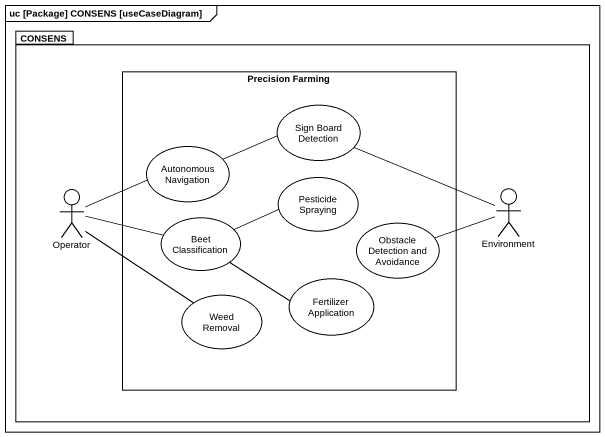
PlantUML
@startuml
mainframe uc [Package] CONSENS [useCaseDiagram]
package CONSENS {
  rectangle "Precision Farming" as Precision_Farming {
    usecase "Sign Board Detection" as Sign_Board_Detection
    usecase "Autonomous Navigation" as Autonomous_Navigation
    usecase "Pesticide Spraying" as Pesticide_Spraying
    usecase "Beet Classification" as Beet_Classification
    usecase "Obstacle Detection and Avoidance" as Obstacle_Detection_and
    usecase "Weed Removal" as Weed_Removal
    usecase "Fertilizer Application" as Fertilizer_Application
  }
  actor Operator
  actor Environment
}
Autonomous_Navigation -right- Sign_Board_Detection
Operator -right- Autonomous_Navigation
Operator -right- Beet_Classification
Operator -- Weed_Removal
Environment -left- Sign_Board_Detection
Environment -left- Obstacle_Detection_and
Beet_Classification -right- Pesticide_Spraying
Beet_Classification -right- Fertilizer_Application
@enduml
